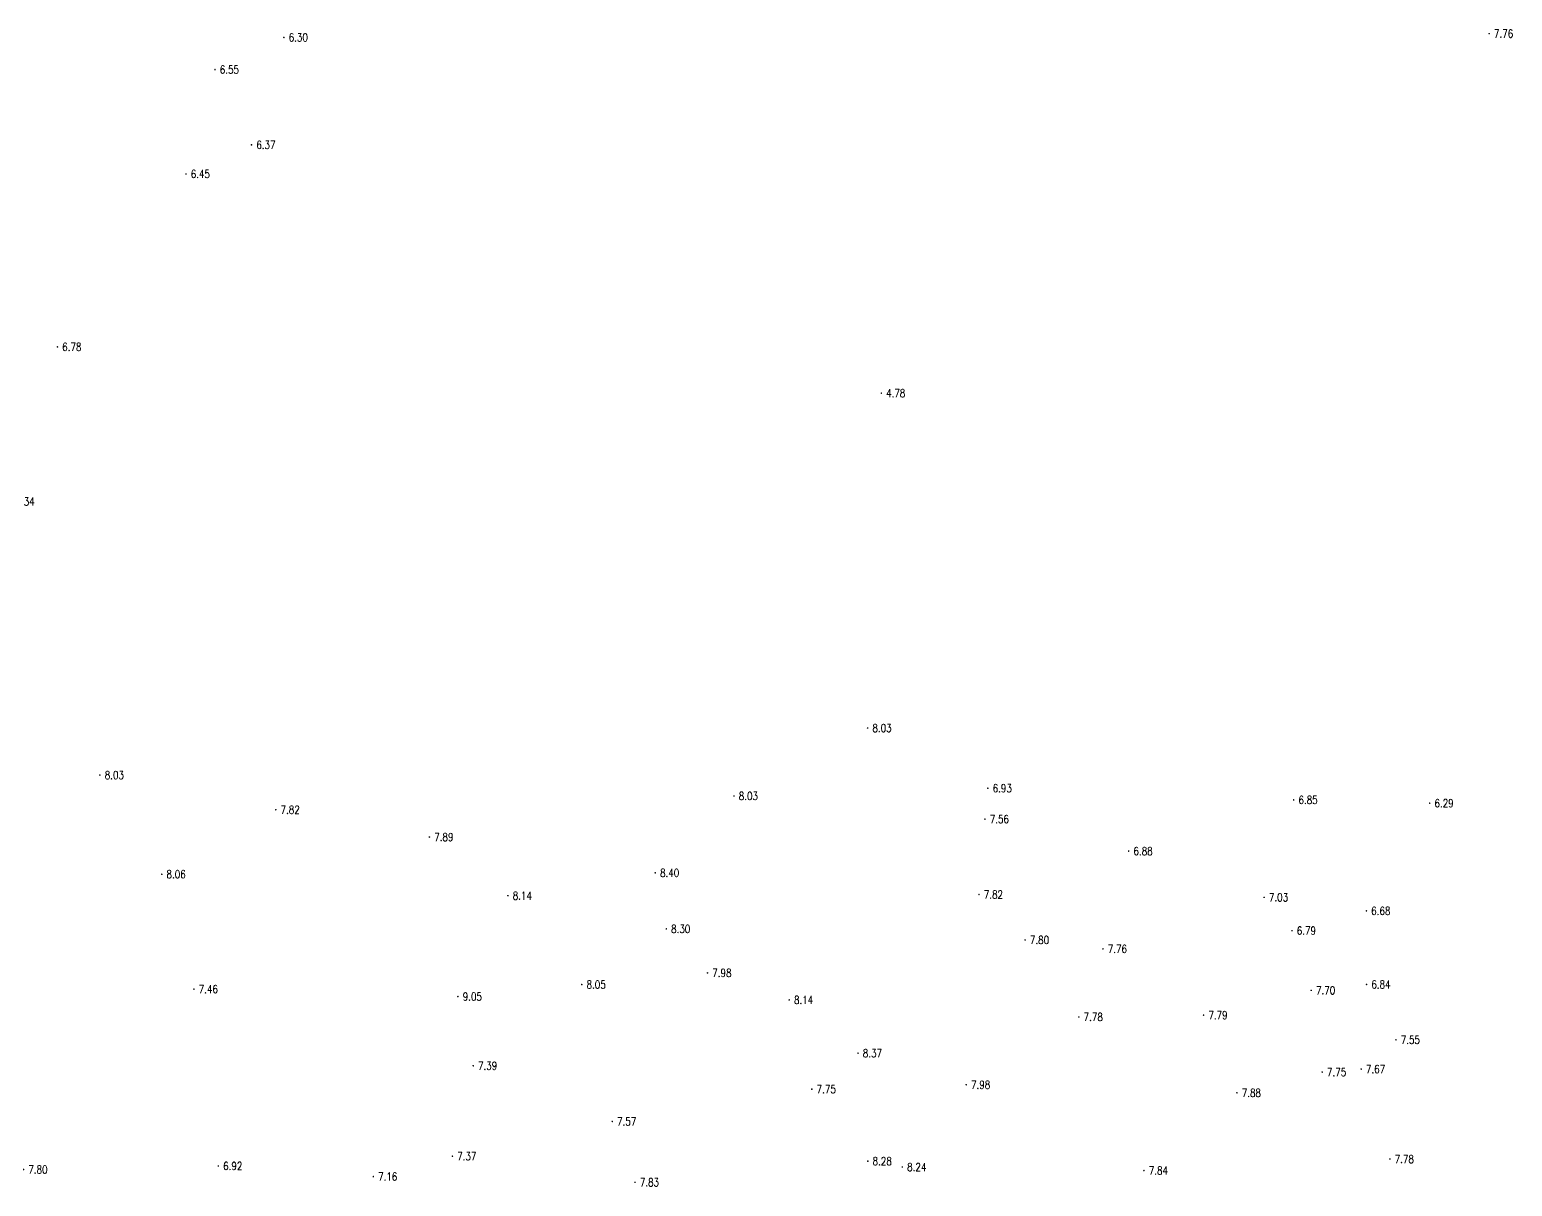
# Model space of a CAD drawing. Extents: x 476861 to 479475, y 2367369 to 2370541.
# Drawn here: x 477576.5 to 477761.8, y 2368054.4 to 2368198.9 of the extents above; entities that cross this region are included whole.
import ezdxf
from ezdxf.enums import TextEntityAlignment as Align

# ---------------------------------------------------------------- set-up
doc = ezdxf.new("R2010")
doc.units = 0
doc.header["$LTSCALE"] = 0.5
doc.layers.get('0').update_dxf_attribs({"linetype": 'CONTINUOUS'})
doc.layers.add('GCD', color=1, linetype='CONTINUOUS')
doc.styles.add('HZ', font='rs.shx', dxfattribs={"width": 0.8, "bigfont": 'hztxt.shx'})

# ---------------------------------------------------------------- blocks, each defined once
blk = doc.blocks.new('GC200')
at = {"linetype": 'Continuous', "const_width": 0.2, "flags": 128}
blk.add_lwpolyline([(-0.1, 0, 1), (0.1, 0, 1)], format="xyb", close=True, dxfattribs=at)

msp = doc.modelspace()

# ---------------------------------------------------------------- block references
at = {"layer": 'GCD', "linetype": 'Continuous'}
ref = msp.add_blockref('GC200', (477608.262, 2368197.907, 6.3), dxfattribs=dict(at, xscale=0.5, yscale=0.5, zscale=0.5))
ref.add_attrib('height', '6.30', dxfattribs={"linetype": 'Continuous', "height": 1, "style": 'HZ', "width": 0.8}).set_placement((477608.862, 2368197.907, 6.3), align=Align.MIDDLE_LEFT)
ref = msp.add_blockref('GC200', (477758.867, 2368198.378, 7.76), dxfattribs=dict(at, xscale=0.5, yscale=0.5, zscale=0.5))
ref.add_attrib('height', '7.76', dxfattribs={"linetype": 'Continuous', "height": 1, "style": 'HZ', "width": 0.8}).set_placement((477759.467, 2368198.378, 7.76), align=Align.MIDDLE_LEFT)
ref = msp.add_blockref('GC200', (477599.654, 2368193.888, 6.55), dxfattribs=dict(at, xscale=0.5, yscale=0.5, zscale=0.5))
ref.add_attrib('height', '6.55', dxfattribs={"linetype": 'Continuous', "height": 1, "style": 'HZ', "width": 0.8}).set_placement((477600.254, 2368193.888, 6.55), align=Align.MIDDLE_LEFT)
ref = msp.add_blockref('GC200', (477604.218, 2368184.485, 6.37), dxfattribs=dict(at, xscale=0.5, yscale=0.5, zscale=0.5))
ref.add_attrib('height', '6.37', dxfattribs={"linetype": 'Continuous', "height": 1, "style": 'HZ', "width": 0.8}).set_placement((477604.818, 2368184.485, 6.37), align=Align.MIDDLE_LEFT)
ref = msp.add_blockref('GC200', (477596.03, 2368180.853, 6.45), dxfattribs=dict(at, xscale=0.5, yscale=0.5, zscale=0.5))
ref.add_attrib('height', '6.45', dxfattribs={"linetype": 'Continuous', "height": 1, "style": 'HZ', "width": 0.8}).set_placement((477596.63, 2368180.853, 6.45), align=Align.MIDDLE_LEFT)
ref = msp.add_blockref('GC200', (477579.964, 2368159.245, 6.78), dxfattribs=dict(at, xscale=0.5, yscale=0.5, zscale=0.5))
ref.add_attrib('height', '6.78', dxfattribs={"linetype": 'Continuous', "height": 1, "style": 'HZ', "width": 0.8}).set_placement((477580.564, 2368159.245, 6.78), align=Align.MIDDLE_LEFT)
ref = msp.add_blockref('GC200', (477682.914, 2368153.47, 4.78), dxfattribs=dict(at, xscale=0.5, yscale=0.5, zscale=0.5))
ref.add_attrib('height', '4.78', dxfattribs={"linetype": 'Continuous', "height": 1, "style": 'HZ', "width": 0.8}).set_placement((477683.514, 2368153.47, 4.78), align=Align.MIDDLE_LEFT)
ref = msp.add_blockref('GC200', (477574.122, 2368139.924, 7.34), dxfattribs=dict(at, xscale=0.5, yscale=0.5, zscale=0.5))
ref.add_attrib('height', '7.34', dxfattribs={"linetype": 'Continuous', "height": 1, "style": 'HZ', "width": 0.8}).set_placement((477574.722, 2368139.924, 7.34), align=Align.MIDDLE_LEFT)
ref = msp.add_blockref('GC200', (477681.203, 2368111.638, 8.026), dxfattribs=dict(at, xscale=0.5, yscale=0.5, zscale=0.5))
ref.add_attrib('height', '8.03', dxfattribs={"linetype": 'Continuous', "height": 1, "style": 'HZ', "width": 0.8}).set_placement((477681.803, 2368111.638, 8.026), align=Align.MIDDLE_LEFT)
ref = msp.add_blockref('GC200', (477585.276, 2368105.762, 8.026), dxfattribs=dict(at, xscale=0.5, yscale=0.5, zscale=0.5))
ref.add_attrib('height', '8.03', dxfattribs={"linetype": 'Continuous', "height": 1, "style": 'HZ', "width": 0.8}).set_placement((477585.876, 2368105.762, 8.026), align=Align.MIDDLE_LEFT)
ref = msp.add_blockref('GC200', (477696.225, 2368104.114, 6.925), dxfattribs=dict(at, xscale=0.5, yscale=0.5, zscale=0.5))
ref.add_attrib('height', '6.93', dxfattribs={"linetype": 'Continuous', "height": 1, "style": 'HZ', "width": 0.8}).set_placement((477696.825, 2368104.114, 6.925), align=Align.MIDDLE_LEFT)
ref = msp.add_blockref('GC200', (477664.505, 2368103.152, 8.026), dxfattribs=dict(at, xscale=0.5, yscale=0.5, zscale=0.5))
ref.add_attrib('height', '8.03', dxfattribs={"linetype": 'Continuous', "height": 1, "style": 'HZ', "width": 0.8}).set_placement((477665.105, 2368103.152, 8.026), align=Align.MIDDLE_LEFT)
ref = msp.add_blockref('GC200', (477734.444, 2368102.657, 6.85), dxfattribs=dict(at, xscale=0.5, yscale=0.5, zscale=0.5))
ref.add_attrib('height', '6.85', dxfattribs={"linetype": 'Continuous', "height": 1, "style": 'HZ', "width": 0.8}).set_placement((477735.044, 2368102.657, 6.85), align=Align.MIDDLE_LEFT)
ref = msp.add_blockref('GC200', (477751.435, 2368102.247, 6.291), dxfattribs=dict(at, xscale=0.5, yscale=0.5, zscale=0.5))
ref.add_attrib('height', '6.29', dxfattribs={"linetype": 'Continuous', "height": 1, "style": 'HZ', "width": 0.8}).set_placement((477752.035, 2368102.247, 6.291), align=Align.MIDDLE_LEFT)
ref = msp.add_blockref('GC200', (477607.251, 2368101.43, 7.82), dxfattribs=dict(at, xscale=0.5, yscale=0.5, zscale=0.5))
ref.add_attrib('height', '7.82', dxfattribs={"linetype": 'Continuous', "height": 1, "style": 'HZ', "width": 0.8}).set_placement((477607.851, 2368101.43, 7.82), align=Align.MIDDLE_LEFT)
ref = msp.add_blockref('GC200', (477695.865, 2368100.261, 7.559), dxfattribs=dict(at, xscale=0.5, yscale=0.5, zscale=0.5))
ref.add_attrib('height', '7.56', dxfattribs={"linetype": 'Continuous', "height": 1, "style": 'HZ', "width": 0.8}).set_placement((477696.465, 2368100.261, 7.559), align=Align.MIDDLE_LEFT)
ref = msp.add_blockref('GC200', (477626.446, 2368098.019, 7.89), dxfattribs=dict(at, xscale=0.5, yscale=0.5, zscale=0.5))
ref.add_attrib('height', '7.89', dxfattribs={"linetype": 'Continuous', "height": 1, "style": 'HZ', "width": 0.8}).set_placement((477627.046, 2368098.019, 7.89), align=Align.MIDDLE_LEFT)
ref = msp.add_blockref('GC200', (477713.821, 2368096.263, 6.882), dxfattribs=dict(at, xscale=0.5, yscale=0.5, zscale=0.5))
ref.add_attrib('height', '6.88', dxfattribs={"linetype": 'Continuous', "height": 1, "style": 'HZ', "width": 0.8}).set_placement((477714.421, 2368096.263, 6.882), align=Align.MIDDLE_LEFT)
ref = msp.add_blockref('GC200', (477593, 2368093.369, 8.06), dxfattribs=dict(at, xscale=0.5, yscale=0.5, zscale=0.5))
ref.add_attrib('height', '8.06', dxfattribs={"linetype": 'Continuous', "height": 1, "style": 'HZ', "width": 0.8}).set_placement((477593.6, 2368093.369, 8.06), align=Align.MIDDLE_LEFT)
ref = msp.add_blockref('GC200', (477654.666, 2368093.547, 8.404), dxfattribs=dict(at, xscale=0.5, yscale=0.5, zscale=0.5))
ref.add_attrib('height', '8.40', dxfattribs={"linetype": 'Continuous', "height": 1, "style": 'HZ', "width": 0.8}).set_placement((477655.266, 2368093.547, 8.404), align=Align.MIDDLE_LEFT)
ref = msp.add_blockref('GC200', (477636.257, 2368090.694, 8.14), dxfattribs=dict(at, xscale=0.5, yscale=0.5, zscale=0.5))
ref.add_attrib('height', '8.14', dxfattribs={"linetype": 'Continuous', "height": 1, "style": 'HZ', "width": 0.8}).set_placement((477636.857, 2368090.694, 8.14), align=Align.MIDDLE_LEFT)
ref = msp.add_blockref('GC200', (477695.119, 2368090.839, 7.816), dxfattribs=dict(at, xscale=0.5, yscale=0.5, zscale=0.5))
ref.add_attrib('height', '7.82', dxfattribs={"linetype": 'Continuous', "height": 1, "style": 'HZ', "width": 0.8}).set_placement((477695.719, 2368090.839, 7.816), align=Align.MIDDLE_LEFT)
ref = msp.add_blockref('GC200', (477730.749, 2368090.486, 7.028), dxfattribs=dict(at, xscale=0.5, yscale=0.5, zscale=0.5))
ref.add_attrib('height', '7.03', dxfattribs={"linetype": 'Continuous', "height": 1, "style": 'HZ', "width": 0.8}).set_placement((477731.349, 2368090.486, 7.028), align=Align.MIDDLE_LEFT)
ref = msp.add_blockref('GC200', (477743.527, 2368088.797, 6.681), dxfattribs=dict(at, xscale=0.5, yscale=0.5, zscale=0.5))
ref.add_attrib('height', '6.68', dxfattribs={"linetype": 'Continuous', "height": 1, "style": 'HZ', "width": 0.8}).set_placement((477744.127, 2368088.797, 6.681), align=Align.MIDDLE_LEFT)
ref = msp.add_blockref('GC200', (477656.049, 2368086.548, 8.297), dxfattribs=dict(at, xscale=0.5, yscale=0.5, zscale=0.5))
ref.add_attrib('height', '8.30', dxfattribs={"linetype": 'Continuous', "height": 1, "style": 'HZ', "width": 0.8}).set_placement((477656.649, 2368086.548, 8.297), align=Align.MIDDLE_LEFT)
ref = msp.add_blockref('GC200', (477700.882, 2368085.161, 7.799), dxfattribs=dict(at, xscale=0.5, yscale=0.5, zscale=0.5))
ref.add_attrib('height', '7.80', dxfattribs={"linetype": 'Continuous', "height": 1, "style": 'HZ', "width": 0.8}).set_placement((477701.482, 2368085.161, 7.799), align=Align.MIDDLE_LEFT)
ref = msp.add_blockref('GC200', (477734.23, 2368086.325, 6.788), dxfattribs=dict(at, xscale=0.5, yscale=0.5, zscale=0.5))
ref.add_attrib('height', '6.79', dxfattribs={"linetype": 'Continuous', "height": 1, "style": 'HZ', "width": 0.8}).set_placement((477734.83, 2368086.325, 6.788), align=Align.MIDDLE_LEFT)
ref = msp.add_blockref('GC200', (477710.612, 2368084.047, 7.76), dxfattribs=dict(at, xscale=0.5, yscale=0.5, zscale=0.5))
ref.add_attrib('height', '7.76', dxfattribs={"linetype": 'Continuous', "height": 1, "style": 'HZ', "width": 0.8}).set_placement((477711.212, 2368084.047, 7.76), align=Align.MIDDLE_LEFT)
ref = msp.add_blockref('GC200', (477645.486, 2368079.594, 8.05), dxfattribs=dict(at, xscale=0.5, yscale=0.5, zscale=0.5))
ref.add_attrib('height', '8.05', dxfattribs={"linetype": 'Continuous', "height": 1, "style": 'HZ', "width": 0.8}).set_placement((477646.086, 2368079.594, 8.05), align=Align.MIDDLE_LEFT)
ref = msp.add_blockref('GC200', (477661.195, 2368081.044, 7.983), dxfattribs=dict(at, xscale=0.5, yscale=0.5, zscale=0.5))
ref.add_attrib('height', '7.98', dxfattribs={"linetype": 'Continuous', "height": 1, "style": 'HZ', "width": 0.8}).set_placement((477661.795, 2368081.044, 7.983), align=Align.MIDDLE_LEFT)
ref = msp.add_blockref('GC200', (477743.547, 2368079.608, 6.84), dxfattribs=dict(at, xscale=0.5, yscale=0.5, zscale=0.5))
ref.add_attrib('height', '6.84', dxfattribs={"linetype": 'Continuous', "height": 1, "style": 'HZ', "width": 0.8}).set_placement((477744.147, 2368079.608, 6.84), align=Align.MIDDLE_LEFT)
ref = msp.add_blockref('GC200', (477597.022, 2368079.024, 7.46), dxfattribs=dict(at, xscale=0.5, yscale=0.5, zscale=0.5))
ref.add_attrib('height', '7.46', dxfattribs={"linetype": 'Continuous', "height": 1, "style": 'HZ', "width": 0.8}).set_placement((477597.622, 2368079.024, 7.46), align=Align.MIDDLE_LEFT)
ref = msp.add_blockref('GC200', (477630.009, 2368078.091, 9.054), dxfattribs=dict(at, xscale=0.5, yscale=0.5, zscale=0.5))
ref.add_attrib('height', '9.05', dxfattribs={"linetype": 'Continuous', "height": 1, "style": 'HZ', "width": 0.8}).set_placement((477630.609, 2368078.091, 9.054), align=Align.MIDDLE_LEFT)
ref = msp.add_blockref('GC200', (477671.404, 2368077.667, 8.142), dxfattribs=dict(at, xscale=0.5, yscale=0.5, zscale=0.5))
ref.add_attrib('height', '8.14', dxfattribs={"linetype": 'Continuous', "height": 1, "style": 'HZ', "width": 0.8}).set_placement((477672.004, 2368077.667, 8.142), align=Align.MIDDLE_LEFT)
ref = msp.add_blockref('GC200', (477736.632, 2368078.867, 7.697), dxfattribs=dict(at, xscale=0.5, yscale=0.5, zscale=0.5))
ref.add_attrib('height', '7.70', dxfattribs={"linetype": 'Continuous', "height": 1, "style": 'HZ', "width": 0.8}).set_placement((477737.232, 2368078.867, 7.697), align=Align.MIDDLE_LEFT)
ref = msp.add_blockref('GC200', (477723.187, 2368075.774, 7.791), dxfattribs=dict(at, xscale=0.5, yscale=0.5, zscale=0.5))
ref.add_attrib('height', '7.79', dxfattribs={"linetype": 'Continuous', "height": 1, "style": 'HZ', "width": 0.8}).set_placement((477723.787, 2368075.774, 7.791), align=Align.MIDDLE_LEFT)
ref = msp.add_blockref('GC200', (477707.596, 2368075.541, 7.78), dxfattribs=dict(at, xscale=0.5, yscale=0.5, zscale=0.5))
ref.add_attrib('height', '7.78', dxfattribs={"linetype": 'Continuous', "height": 1, "style": 'HZ', "width": 0.8}).set_placement((477708.196, 2368075.541, 7.78), align=Align.MIDDLE_LEFT)
ref = msp.add_blockref('GC200', (477747.222, 2368072.691, 7.554), dxfattribs=dict(at, xscale=0.5, yscale=0.5, zscale=0.5))
ref.add_attrib('height', '7.55', dxfattribs={"linetype": 'Continuous', "height": 1, "style": 'HZ', "width": 0.8}).set_placement((477747.822, 2368072.691, 7.554), align=Align.MIDDLE_LEFT)
ref = msp.add_blockref('GC200', (477680.005, 2368071.014, 8.374), dxfattribs=dict(at, xscale=0.5, yscale=0.5, zscale=0.5))
ref.add_attrib('height', '8.37', dxfattribs={"linetype": 'Continuous', "height": 1, "style": 'HZ', "width": 0.8}).set_placement((477680.605, 2368071.014, 8.374), align=Align.MIDDLE_LEFT)
ref = msp.add_blockref('GC200', (477631.921, 2368069.448, 7.39), dxfattribs=dict(at, xscale=0.5, yscale=0.5, zscale=0.5))
ref.add_attrib('height', '7.39', dxfattribs={"linetype": 'Continuous', "height": 1, "style": 'HZ', "width": 0.8}).set_placement((477632.521, 2368069.448, 7.39), align=Align.MIDDLE_LEFT)
ref = msp.add_blockref('GC200', (477738.002, 2368068.662, 7.753), dxfattribs=dict(at, xscale=0.5, yscale=0.5, zscale=0.5))
ref.add_attrib('height', '7.75', dxfattribs={"linetype": 'Continuous', "height": 1, "style": 'HZ', "width": 0.8}).set_placement((477738.602, 2368068.662, 7.753), align=Align.MIDDLE_LEFT)
ref = msp.add_blockref('GC200', (477742.876, 2368069.033, 7.672), dxfattribs=dict(at, xscale=0.5, yscale=0.5, zscale=0.5))
ref.add_attrib('height', '7.67', dxfattribs={"linetype": 'Continuous', "height": 1, "style": 'HZ', "width": 0.8}).set_placement((477743.476, 2368069.033, 7.672), align=Align.MIDDLE_LEFT)
ref = msp.add_blockref('GC200', (477674.231, 2368066.526, 7.749), dxfattribs=dict(at, xscale=0.5, yscale=0.5, zscale=0.5))
ref.add_attrib('height', '7.75', dxfattribs={"linetype": 'Continuous', "height": 1, "style": 'HZ', "width": 0.8}).set_placement((477674.831, 2368066.526, 7.749), align=Align.MIDDLE_LEFT)
ref = msp.add_blockref('GC200', (477693.524, 2368067.077, 7.982), dxfattribs=dict(at, xscale=0.5, yscale=0.5, zscale=0.5))
ref.add_attrib('height', '7.98', dxfattribs={"linetype": 'Continuous', "height": 1, "style": 'HZ', "width": 0.8}).set_placement((477694.124, 2368067.077, 7.982), align=Align.MIDDLE_LEFT)
ref = msp.add_blockref('GC200', (477727.352, 2368066.068, 7.877), dxfattribs=dict(at, xscale=0.5, yscale=0.5, zscale=0.5))
ref.add_attrib('height', '7.88', dxfattribs={"linetype": 'Continuous', "height": 1, "style": 'HZ', "width": 0.8}).set_placement((477727.952, 2368066.068, 7.877), align=Align.MIDDLE_LEFT)
ref = msp.add_blockref('GC200', (477649.295, 2368062.493, 7.567), dxfattribs=dict(at, xscale=0.5, yscale=0.5, zscale=0.5))
ref.add_attrib('height', '7.57', dxfattribs={"linetype": 'Continuous', "height": 1, "style": 'HZ', "width": 0.8}).set_placement((477649.895, 2368062.493, 7.567), align=Align.MIDDLE_LEFT)
ref = msp.add_blockref('GC200', (477629.318, 2368058.148, 7.374), dxfattribs=dict(at, xscale=0.5, yscale=0.5, zscale=0.5))
ref.add_attrib('height', '7.37', dxfattribs={"linetype": 'Continuous', "height": 1, "style": 'HZ', "width": 0.8}).set_placement((477629.918, 2368058.148, 7.374), align=Align.MIDDLE_LEFT)
ref = msp.add_blockref('GC200', (477681.226, 2368057.527, 8.277), dxfattribs=dict(at, xscale=0.5, yscale=0.5, zscale=0.5))
ref.add_attrib('height', '8.28', dxfattribs={"linetype": 'Continuous', "height": 1, "style": 'HZ', "width": 0.8}).set_placement((477681.826, 2368057.527, 8.277), align=Align.MIDDLE_LEFT)
ref = msp.add_blockref('GC200', (477746.464, 2368057.799, 7.781), dxfattribs=dict(at, xscale=0.5, yscale=0.5, zscale=0.5))
ref.add_attrib('height', '7.78', dxfattribs={"linetype": 'Continuous', "height": 1, "style": 'HZ', "width": 0.8}).set_placement((477747.064, 2368057.799, 7.781), align=Align.MIDDLE_LEFT)
ref = msp.add_blockref('GC200', (477575.735, 2368056.485, 7.804), dxfattribs=dict(at, xscale=0.5, yscale=0.5, zscale=0.5))
ref.add_attrib('height', '7.80', dxfattribs={"linetype": 'Continuous', "height": 1, "style": 'HZ', "width": 0.8}).set_placement((477576.335, 2368056.485, 7.804), align=Align.MIDDLE_LEFT)
ref = msp.add_blockref('GC200', (477600.073, 2368056.931, 6.923), dxfattribs=dict(at, xscale=0.5, yscale=0.5, zscale=0.5))
ref.add_attrib('height', '6.92', dxfattribs={"linetype": 'Continuous', "height": 1, "style": 'HZ', "width": 0.8}).set_placement((477600.673, 2368056.931, 6.923), align=Align.MIDDLE_LEFT)
ref = msp.add_blockref('GC200', (477619.436, 2368055.601, 7.159), dxfattribs=dict(at, xscale=0.5, yscale=0.5, zscale=0.5))
ref.add_attrib('height', '7.16', dxfattribs={"linetype": 'Continuous', "height": 1, "style": 'HZ', "width": 0.8}).set_placement((477620.036, 2368055.601, 7.159), align=Align.MIDDLE_LEFT)
ref = msp.add_blockref('GC200', (477685.545, 2368056.8, 8.236), dxfattribs=dict(at, xscale=0.5, yscale=0.5, zscale=0.5))
ref.add_attrib('height', '8.24', dxfattribs={"linetype": 'Continuous', "height": 1, "style": 'HZ', "width": 0.8}).set_placement((477686.145, 2368056.8, 8.236), align=Align.MIDDLE_LEFT)
ref = msp.add_blockref('GC200', (477715.733, 2368056.356, 7.84), dxfattribs=dict(at, xscale=0.5, yscale=0.5, zscale=0.5))
ref.add_attrib('height', '7.84', dxfattribs={"linetype": 'Continuous', "height": 1, "style": 'HZ', "width": 0.8}).set_placement((477716.333, 2368056.356, 7.84), align=Align.MIDDLE_LEFT)
ref = msp.add_blockref('GC200', (477652.142, 2368054.885, 7.828), dxfattribs=dict(at, xscale=0.5, yscale=0.5, zscale=0.5))
ref.add_attrib('height', '7.83', dxfattribs={"linetype": 'Continuous', "height": 1, "style": 'HZ', "width": 0.8}).set_placement((477652.742, 2368054.885, 7.828), align=Align.MIDDLE_LEFT)

doc.saveas('drawing.dxf')
